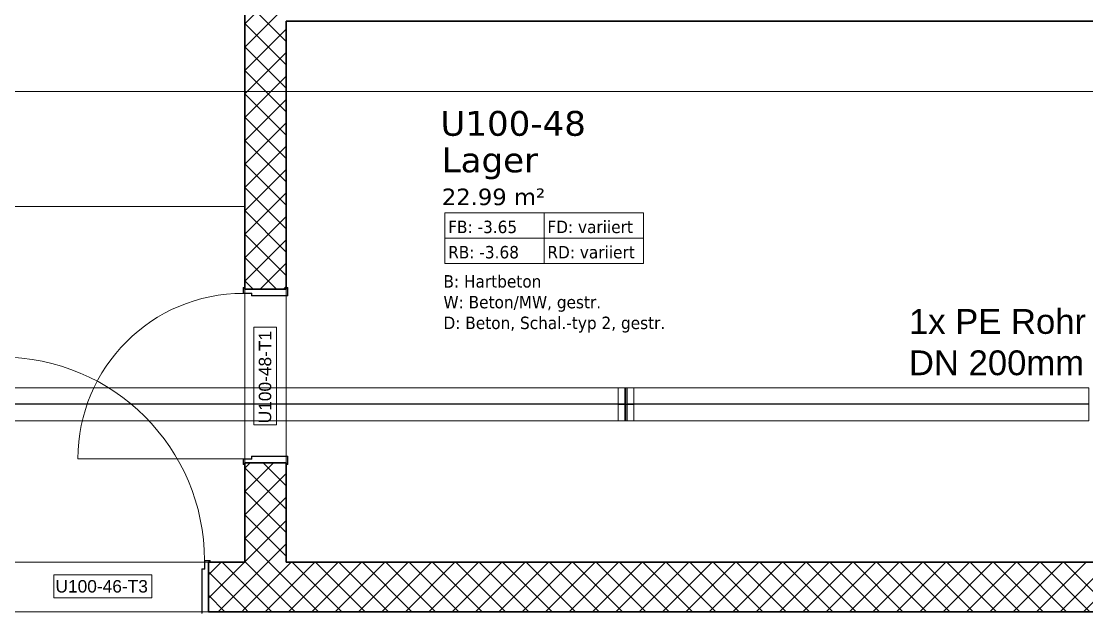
# Model space of a CAD drawing. Extents: x -1907 to 937, y -179 to 966.
# Drawn here: x 78.3 to 207.2, y 218.7 to 290.1 of the extents above; entities that cross this region are included whole.
import ezdxf
from ezdxf.lldxf.tags import DXFTag

# ---------------------------------------------------------------- set-up
doc = ezdxf.new("R2010")
doc.units = 0
doc.layers.get('0').update_dxf_attribs({"lineweight": 13})
for name, color, linetype, lineweight in [('A-AREA-____-IDEN', 7, 'Continuous', 5), ('A-DOOR-____-IDEN', 7, 'Continuous', 5), ('A-DOOR-____-OTLN', 7, 'Continuous', 9), ('A-DOOR-FRAM-MCUT', 7, 'Continuous', 9), ('A-DOOR-OPNG-OTLN', 7, 'Continuous', 9), ('A-FLOR-____-OTLN', 7, 'Continuous', 9), ('A-WALL-____-MCUT', 7, 'Continuous', 35), ('A-WALL-____-PATT', 7, 'Continuous', 35), ('S-GRID-____-OTLN', 7, 'Continuous', 5)]:
    doc.layers.add(name, color=color, linetype=linetype, lineweight=lineweight)
doc.layers.add('EL01_WAN_Röhre Boden', color=7, linetype='Continuous', lineweight=13, true_color=0xff6666)
doc.layers.add('EL01_WAN_Röhre Boden Typ', color=1, linetype='Continuous', lineweight=13, true_color=0xff0000)
doc.styles.get("Standard").update_dxf_attribs({"font": 'arial.ttf'})
tags = doc.linetypes.add('_Rasterlinie_', pattern=[0.375, 0.2, -0.05, 0.075, -0.05]).pattern_tags.tags
tags[10:11] = [DXFTag(74, 4), DXFTag(75, 0), DXFTag(340, '0'), DXFTag(46, 1.0), DXFTag(50, 0.0), DXFTag(44, 0.0), DXFTag(45, 0.0)]
tags[8:9] = [DXFTag(74, 4), DXFTag(75, 0), DXFTag(340, '0'), DXFTag(46, 1.0), DXFTag(50, 0.0), DXFTag(44, 0.0), DXFTag(45, 0.0)]
tags[6:7] = [DXFTag(74, 4), DXFTag(75, 0), DXFTag(340, '0'), DXFTag(46, 1.0), DXFTag(50, 0.0), DXFTag(44, 0.0), DXFTag(45, 0.0)]
tags[4:5] = [DXFTag(74, 4), DXFTag(75, 0), DXFTag(340, '0'), DXFTag(46, 1.0), DXFTag(50, 0.0), DXFTag(44, 0.0), DXFTag(45, 0.0)]
tags = doc.linetypes.add('ACAD_ISO03W100', pattern=[30, 12, -18]).pattern_tags.tags
tags[6:7] = [DXFTag(74, 4), DXFTag(75, 0), DXFTag(340, '0'), DXFTag(46, 0.0), DXFTag(50, 0.0), DXFTag(44, 0.0), DXFTag(45, 0.0)]
tags[4:5] = [DXFTag(74, 4), DXFTag(75, 0), DXFTag(340, '0'), DXFTag(46, 0.0), DXFTag(50, 0.0), DXFTag(44, 0.0), DXFTag(45, 0.0)]
tags = doc.linetypes.add('Grundrissdarstellung Sturz', pattern=[0.25, 0.15, -0.05, 0, -0.05]).pattern_tags.tags
tags[10:11] = [DXFTag(74, 4), DXFTag(75, 0), DXFTag(340, '0'), DXFTag(46, 1.0), DXFTag(50, 0.0), DXFTag(44, 0.0), DXFTag(45, 0.0)]
tags[8:9] = [DXFTag(74, 4), DXFTag(75, 0), DXFTag(340, '0'), DXFTag(46, 1.0), DXFTag(50, 0.0), DXFTag(44, 0.0), DXFTag(45, 0.0)]
tags[6:7] = [DXFTag(74, 4), DXFTag(75, 0), DXFTag(340, '0'), DXFTag(46, 1.0), DXFTag(50, 0.0), DXFTag(44, 0.0), DXFTag(45, 0.0)]
tags[4:5] = [DXFTag(74, 4), DXFTag(75, 0), DXFTag(340, '0'), DXFTag(46, 1.0), DXFTag(50, 0.0), DXFTag(44, 0.0), DXFTag(45, 0.0)]
tags = doc.linetypes.add('STRICHPUNKT2', pattern=[12.7, 6.35, -3.175, 0, -3.175]).pattern_tags.tags
tags[10:11] = [DXFTag(74, 4), DXFTag(75, 0), DXFTag(340, '0'), DXFTag(46, 0.0), DXFTag(50, 0.0), DXFTag(44, 0.0), DXFTag(45, 0.0)]
tags[8:9] = [DXFTag(74, 4), DXFTag(75, 0), DXFTag(340, '0'), DXFTag(46, 0.0), DXFTag(50, 0.0), DXFTag(44, 0.0), DXFTag(45, 0.0)]
tags[6:7] = [DXFTag(74, 4), DXFTag(75, 0), DXFTag(340, '0'), DXFTag(46, 0.0), DXFTag(50, 0.0), DXFTag(44, 0.0), DXFTag(45, 0.0)]
tags[4:5] = [DXFTag(74, 4), DXFTag(75, 0), DXFTag(340, '0'), DXFTag(46, 0.0), DXFTag(50, 0.0), DXFTag(44, 0.0), DXFTag(45, 0.0)]

# ---------------------------------------------------------------- blocks, each defined once
blk = doc.blocks.new('Referenz-A0UJ2810XE', base_point=(-1920.13, -159.41))
at = {"layer": 'A-AREA-____-IDEN', "color": 0, "linetype": 'Continuous', "ltscale": 0.13}
for p, q in [((129.54, 266.9), (153.54, 266.9)), ((129.54, 260.78), (129.54, 266.9)), ((141.54, 266.9), (141.54, 260.78)), ((153.54, 266.9), (153.54, 260.78)), ((129.54, 263.84), (153.54, 263.84)), ((153.54, 260.78), (129.54, 260.78))]:
    blk.add_line(p, q, dxfattribs=at)
at = {"layer": 'A-DOOR-____-IDEN', "color": 0, "linetype": 'Continuous', "ltscale": 0.13}
for p, q in [((106.4, 241.23), (106.4, 253.07)), ((106.4, 253.07), (109.18, 253.07)), ((109.18, 253.07), (109.18, 241.23)), ((109.18, 241.23), (106.4, 241.23)), ((82.22, 223.09), (94.06, 223.09)), ((82.22, 220.31), (82.22, 223.09)), ((94.06, 223.09), (94.06, 220.31)), ((94.06, 220.31), (82.22, 220.31))]:
    blk.add_line(p, q, dxfattribs=at)
at = {"layer": 'A-DOOR-____-OTLN', "color": 0, "linetype": 'Grundrissdarstellung Sturz', "ltscale": 0.13}
for p, q in [((105.34, 257.65), (105.34, 236.65)), ((110.34, 257.65), (110.34, 236.65))]:
    blk.add_line(p, q, dxfattribs=at)
at = {"layer": 'A-DOOR-FRAM-MCUT', "color": 0, "linetype": 'Continuous', "ltscale": 0.13}
for p, q in [((105.14, 257.85), (105.34, 257.85)), ((105.14, 257.15), (105.14, 257.85)), ((105.18, 257.81), (105.18, 257.19)), ((105.34, 257.81), (105.18, 257.81)), ((110.34, 257.85), (110.54, 257.85)), ((110.5, 257.81), (110.34, 257.81)), ((110.5, 256.89), (110.5, 257.81)), ((110.54, 257.85), (110.54, 256.85)), ((106.14, 257.15), (105.14, 257.15)), ((105.18, 257.19), (106.18, 257.19)), ((106.14, 256.85), (106.14, 257.15)), ((110.54, 256.85), (106.14, 256.85)), ((106.18, 257.19), (106.18, 256.89)), ((106.18, 256.89), (110.5, 256.89)), ((106.14, 237.45), (110.54, 237.45)), ((106.14, 237.15), (106.14, 237.45)), ((106.18, 237.41), (106.18, 237.11)), ((110.5, 237.41), (106.18, 237.41)), ((110.5, 236.49), (110.5, 237.41)), ((110.54, 237.45), (110.54, 236.45)), ((105.14, 237.15), (106.14, 237.15)), ((105.14, 236.45), (105.14, 237.15)), ((105.34, 236.45), (105.14, 236.45)), ((105.18, 237.11), (105.18, 236.49)), ((106.18, 237.11), (105.18, 237.11)), ((105.18, 236.49), (105.34, 236.49)), ((110.34, 236.49), (110.5, 236.49)), ((110.54, 236.45), (110.34, 236.45)), ((100.44, 223.85), (100.44, 224.85)), ((100.44, 224.85), (101.14, 224.85)), ((100.48, 224.81), (100.48, 223.81)), ((101.1, 224.81), (100.48, 224.81)), ((101.1, 224.65), (101.1, 224.81)), ((101.14, 224.85), (101.14, 224.65)), ((100.14, 223.85), (100.44, 223.85)), ((100.14, 218.45), (100.14, 223.85)), ((100.18, 223.81), (100.18, 218.49)), ((100.48, 223.81), (100.18, 223.81))]:
    blk.add_line(p, q, dxfattribs=at)
at = {"layer": 'A-DOOR-OPNG-OTLN', "color": 0, "linetype": 'Continuous', "ltscale": 0.13}
blk.add_line((105.14, 237.15), (85.14, 237.15), dxfattribs=at)
for centre, major_axis in [((105.14, 237.15), (0, 20)), ((75.84, 224.85), (24.6, 0))]:
    blk.add_ellipse(centre, major_axis=major_axis, ratio=1, start_param=0, end_param=1.570796, dxfattribs=at)
at = {"layer": 'A-FLOR-____-OTLN', "color": 0, "linetype": 'Continuous', "ltscale": 0.13}
for p, q in [((105.34, 267.64), (73.34, 267.64)), ((105.34, 257.65), (105.34, 257.19)), ((105.34, 257.15), (105.34, 237.15)), ((110.34, 257.65), (110.34, 256.89)), ((110.34, 256.85), (110.34, 237.45)), ((110.34, 237.41), (110.34, 236.65)), ((105.34, 237.11), (105.34, 236.65)), ((100.44, 224.65), (75.84, 224.65)), ((100.94, 224.65), (100.48, 224.65))]:
    blk.add_line(p, q, dxfattribs=at)
at = {"layer": 'A-WALL-____-MCUT', "color": 0, "linetype": 'Continuous', "ltscale": 0.35}
for p, q in [((105.34, 406.45), (105.34, 257.65)), ((110.34, 257.65), (110.34, 290.05)), ((110.34, 290.05), (250.94, 290.05)), ((105.34, 257.65), (110.34, 257.65)), ((110.34, 236.65), (105.34, 236.65)), ((105.34, 236.65), (105.34, 224.65)), ((110.34, 224.65), (110.34, 236.65)), ((105.34, 224.65), (100.94, 224.65)), ((100.94, 224.65), (100.94, 218.65)), ((250.94, 224.65), (110.34, 224.65)), ((100.94, 218.65), (250.94, 218.65))]:
    blk.add_line(p, q, dxfattribs=at)
at = {"layer": 'A-WALL-____-PATT', "color": 0, "linetype": 'Continuous', "lineweight": 9, "ltscale": 0.13}
for p, q in [((105.34, 289.75), (110.34, 294.75)), ((110.34, 287.6), (105.34, 292.6)), ((105.34, 286.92), (110.34, 291.92)), ((110.34, 284.77), (105.34, 289.77)), ((105.34, 284.09), (110.34, 289.09)), ((110.34, 281.95), (105.34, 286.95)), ((105.34, 281.26), (110.34, 286.26)), ((110.34, 279.12), (105.34, 284.12)), ((105.34, 278.43), (110.34, 283.43)), ((110.34, 276.29), (105.34, 281.29)), ((105.34, 275.61), (110.34, 280.61)), ((110.34, 273.46), (105.34, 278.46)), ((105.34, 272.78), (110.34, 277.78)), ((110.34, 270.63), (105.34, 275.63)), ((105.34, 269.95), (110.34, 274.95)), ((110.34, 267.8), (105.34, 272.8)), ((105.34, 267.12), (110.34, 272.12)), ((110.34, 264.97), (105.34, 269.97)), ((105.34, 264.29), (110.34, 269.29)), ((110.34, 262.15), (105.34, 267.15)), ((105.34, 261.46), (110.34, 266.46)), ((110.34, 259.32), (105.34, 264.32)), ((105.34, 258.63), (110.34, 263.63)), ((109.18, 257.65), (105.34, 261.49)), ((107.18, 257.65), (110.34, 260.81)), ((106.35, 257.65), (105.34, 258.66)), ((110.01, 257.65), (110.34, 257.98)), ((105.34, 236.01), (105.98, 236.65)), ((105.34, 233.18), (108.81, 236.65)), ((110.34, 231.03), (105.34, 236.03)), ((110.34, 233.86), (107.55, 236.65)), ((105.34, 230.35), (110.34, 235.35)), ((110.34, 228.21), (105.34, 233.21)), ((105.34, 227.52), (110.34, 232.52)), ((110.34, 225.38), (105.34, 230.38)), ((105.34, 224.69), (110.34, 229.69)), ((108.24, 224.65), (105.34, 227.55)), ((108.12, 224.65), (110.34, 226.87)), ((100.94, 223.12), (102.47, 224.65)), ((100.94, 220.29), (105.3, 224.65)), ((105.34, 221.89), (102.58, 224.65)), ((105.41, 224.65), (105.34, 224.72)), ((105.34, 221.87), (108.12, 224.65)), ((105.34, 219.04), (110.95, 224.65)), ((111.41, 218.65), (105.41, 224.65)), ((107.78, 218.65), (113.78, 224.65)), ((114.24, 218.65), (108.24, 224.65)), ((110.61, 218.65), (116.61, 224.65)), ((117.07, 218.65), (111.07, 224.65)), ((113.44, 218.65), (119.44, 224.65)), ((119.89, 218.65), (113.89, 224.65)), ((116.27, 218.65), (122.27, 224.65)), ((122.72, 218.65), (116.72, 224.65)), ((119.09, 218.65), (125.09, 224.65)), ((125.55, 218.65), (119.55, 224.65)), ((121.92, 218.65), (127.92, 224.65)), ((128.38, 218.65), (122.38, 224.65)), ((124.75, 218.65), (130.75, 224.65)), ((131.21, 218.65), (125.21, 224.65)), ((127.58, 218.65), (133.58, 224.65)), ((134.04, 218.65), (128.04, 224.65)), ((130.41, 218.65), (136.41, 224.65)), ((136.86, 218.65), (130.86, 224.65)), ((133.24, 218.65), (139.24, 224.65)), ((139.69, 218.65), (133.69, 224.65)), ((136.06, 218.65), (142.06, 224.65)), ((142.52, 218.65), (136.52, 224.65)), ((138.89, 218.65), (144.89, 224.65)), ((145.35, 218.65), (139.35, 224.65)), ((141.72, 218.65), (147.72, 224.65)), ((148.18, 218.65), (142.18, 224.65)), ((144.55, 218.65), (150.55, 224.65)), ((151.01, 218.65), (145.01, 224.65)), ((147.38, 218.65), (153.38, 224.65)), ((153.83, 218.65), (147.83, 224.65)), ((150.21, 218.65), (156.21, 224.65)), ((156.66, 218.65), (150.66, 224.65)), ((153.04, 218.65), (159.04, 224.65)), ((159.49, 218.65), (153.49, 224.65)), ((155.86, 218.65), (161.86, 224.65)), ((162.32, 218.65), (156.32, 224.65)), ((158.69, 218.65), (164.69, 224.65)), ((165.15, 218.65), (159.15, 224.65)), ((161.52, 218.65), (167.52, 224.65)), ((167.98, 218.65), (161.98, 224.65)), ((164.35, 218.65), (170.35, 224.65)), ((170.81, 218.65), (164.81, 224.65)), ((167.18, 218.65), (173.18, 224.65)), ((173.63, 218.65), (167.63, 224.65)), ((170.01, 218.65), (176.01, 224.65)), ((176.46, 218.65), (170.46, 224.65)), ((172.83, 218.65), (178.83, 224.65)), ((179.29, 218.65), (173.29, 224.65)), ((175.66, 218.65), (181.66, 224.65)), ((182.12, 218.65), (176.12, 224.65)), ((178.49, 218.65), (184.49, 224.65)), ((184.95, 218.65), (178.95, 224.65)), ((181.32, 218.65), (187.32, 224.65)), ((187.78, 218.65), (181.78, 224.65)), ((184.15, 218.65), (190.15, 224.65)), ((190.6, 218.65), (184.6, 224.65)), ((186.98, 218.65), (192.98, 224.65)), ((193.43, 218.65), (187.43, 224.65)), ((189.8, 218.65), (195.8, 224.65)), ((196.26, 218.65), (190.26, 224.65)), ((192.63, 218.65), (198.63, 224.65)), ((199.09, 218.65), (193.09, 224.65)), ((195.46, 218.65), (201.46, 224.65)), ((201.92, 218.65), (195.92, 224.65)), ((198.29, 218.65), (204.29, 224.65)), ((204.75, 218.65), (198.75, 224.65)), ((201.12, 218.65), (207.12, 224.65)), ((207.57, 218.65), (201.57, 224.65)), ((203.95, 218.65), (209.95, 224.65)), ((210.4, 218.65), (204.4, 224.65)), ((206.78, 218.65), (212.78, 224.65)), ((105.34, 219.06), (100.94, 223.46)), ((102.12, 218.65), (105.34, 221.87)), ((108.58, 218.65), (105.34, 221.89)), ((102.92, 218.65), (100.94, 220.63)), ((104.95, 218.65), (105.34, 219.04)), ((105.75, 218.65), (105.34, 219.06))]:
    blk.add_line(p, q, dxfattribs=at)
at = {"layer": 'S-GRID-____-OTLN', "color": 0, "linetype": '_Rasterlinie_', "ltscale": 0.13}
for p, q in [((-944.26, 281.55), (300.93, 281.55)), ((-944.26, 218.65), (300.93, 218.65))]:
    blk.add_line(p, q, dxfattribs=at)
at = {"layer": 'A-AREA-____-IDEN', "color": 0, "linetype": 'Continuous', "ltscale": 0.13, "attachment_point": 1}
for s, insert, char_height in [('{\\fVerdana;U100-48}', (129, 279.21), 3), ('{\\fVerdana;Lager}', (129.15, 274.79), 3), ('{\\fVerdana;22.99 m²}', (129.16, 269.82), 2), ('{\\W0.9;\\fVerdana;FB: -3.65}', (129.93, 265.94), 1.5), ('{\\W0.9;\\fVerdana;FD: variiert}', (141.93, 265.94), 1.5), ('{\\W0.9;\\fVerdana;RD: variiert}', (141.93, 262.88), 1.5), ('{\\W0.9;\\fVerdana;RB: -3.68}', (129.93, 262.88), 1.5), ('{\\W0.9;\\fVerdana;B: Hartbeton}', (129.36, 259.35), 1.5), ('{\\W0.9;\\fVerdana;W: Beton/MW, gestr.}', (129.36, 256.84), 1.5), ('{\\W0.9;\\fVerdana;D: Beton, Schal.-typ 2, gestr.}', (129.36, 254.33), 1.5)]:
    blk.add_mtext(s, dxfattribs=dict(at, insert=insert, char_height=char_height))
at = {"layer": 'A-DOOR-____-IDEN', "color": 0, "linetype": 'Continuous', "ltscale": 0.13, "insert": (107.02, 241.43), "char_height": 1.5, "attachment_point": 1, "rotation": 90}
blk.add_mtext('{\\fArial;U100-48-T1}', dxfattribs=at)
at = {"layer": 'A-DOOR-____-IDEN', "color": 0, "linetype": 'Continuous', "ltscale": 0.13, "insert": (82.42, 222.47), "char_height": 1.5, "attachment_point": 1}
blk.add_mtext('{\\fArial;U100-46-T3}', dxfattribs=at)
blk = doc.blocks.new('Wickelfalzrohr-A0UJ282GXE', base_point=(56.13, 241.73))
at = {"color": 0, "linetype": 'ByBlock', "lineweight": -2, "ltscale": 0.13}
for p, q in [((151.29, 245.73), (56.13, 245.73)), ((56.13, 245.73), (56.13, 244.56)), ((151.29, 245.73), (151.29, 244.56)), ((56.13, 244.56), (56.13, 242.9)), ((151.29, 244.56), (151.29, 242.9)), ((56.13, 242.9), (56.13, 241.73)), ((151.29, 242.9), (151.29, 241.73)), ((56.13, 241.73), (151.29, 241.73))]:
    blk.add_line(p, q, dxfattribs=at)
at = {"color": 0, "linetype": 'STRICHPUNKT2', "lineweight": 25, "ltscale": 0.25}
blk.add_line((151.29, 243.73), (56.13, 243.73), dxfattribs=at)
blk = doc.blocks.new('Bauteilbeschriftung-A0UJ287CXE', base_point=(185.67, 247.25))
at = {"color": 0, "lineweight": -2, "char_height": 3, "attachment_point": 1}
for s, insert in [('{\\fArial;1x PE Rohr}', (185.67, 255.25)), ('{\\fArial;DN 200mm}', (185.67, 250.25))]:
    blk.add_mtext(s, dxfattribs=dict(at, insert=insert))
blk = doc.blocks.new('Steckverbinder-A0UJ289OXE', base_point=(150.49, 241.73))
at = {"color": 0, "linetype": 'ByBlock', "lineweight": -2, "ltscale": 0.13}
for p, q in [((152.39, 245.72), (150.49, 245.72)), ((150.49, 245.72), (150.49, 244.56)), ((151.44, 245.73), (151.44, 241.73)), ((152.39, 245.72), (152.39, 244.56)), ((150.49, 244.56), (150.49, 242.91)), ((152.39, 244.56), (152.39, 242.91)), ((150.49, 242.91), (150.49, 241.74)), ((152.39, 242.91), (152.39, 241.74)), ((150.49, 241.74), (152.39, 241.74))]:
    blk.add_line(p, q, dxfattribs=at)
at = {"color": 0, "linetype": 'STRICHPUNKT2', "lineweight": 25, "ltscale": 0.25}
blk.add_line((150.49, 243.73), (152.39, 243.73), dxfattribs=at)
blk = doc.blocks.new('Wickelfalzrohr-A0UJ28I8XE', base_point=(151.59, 241.73))
at = {"color": 0, "linetype": 'ByBlock', "lineweight": -2, "ltscale": 0.13}
for p, q in [((207.44, 245.73), (151.59, 245.73)), ((151.59, 245.73), (151.59, 244.56)), ((207.44, 245.73), (207.44, 244.56)), ((151.59, 244.56), (151.59, 242.9)), ((207.44, 244.56), (207.44, 242.9)), ((151.59, 242.9), (151.59, 241.73)), ((207.44, 242.9), (207.44, 241.73)), ((151.59, 241.73), (207.44, 241.73))]:
    blk.add_line(p, q, dxfattribs=at)
at = {"color": 0, "linetype": 'STRICHPUNKT2', "lineweight": 25, "ltscale": 0.25}
blk.add_line((207.44, 243.73), (151.59, 243.73), dxfattribs=at)

msp = doc.modelspace()

# ---------------------------------------------------------------- block references
at = {"color": 9, "lineweight": 25, "ltscale": 0.25, "true_color": 0xc0c0c0}
msp.add_blockref('Referenz-A0UJ2810XE', (-1920.13, -159.41), dxfattribs=at)
at = {"layer": 'EL01_WAN_Röhre Boden', "color": 1, "linetype": 'ACAD_ISO03W100', "ltscale": 0.13, "true_color": 0xff0000}
for name, p in [('Wickelfalzrohr-A0UJ282GXE', (56.13, 241.73)), ('Steckverbinder-A0UJ289OXE', (150.49, 241.73)), ('Wickelfalzrohr-A0UJ28I8XE', (151.59, 241.73))]:
    msp.add_blockref(name, p, dxfattribs=at)
at = {"layer": 'EL01_WAN_Röhre Boden Typ', "color": 1, "linetype": 'Continuous', "ltscale": 1.3, "true_color": 0xff0000}
msp.add_blockref('Bauteilbeschriftung-A0UJ287CXE', (185.67, 247.25), dxfattribs=at)

doc.saveas('drawing.dxf')
